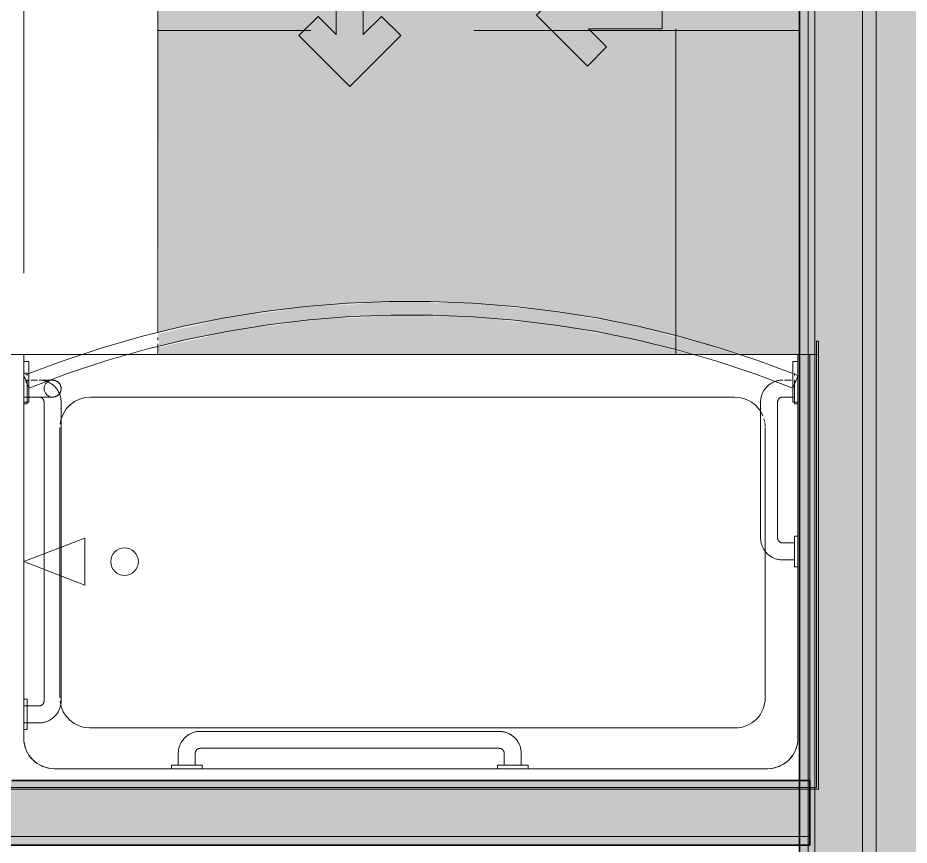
# Model space of a CAD drawing. Header units: inches. Extents: x 6 to 8416, y -388 to 6104.
# Drawn here: x 7043.6 to 7109.2, y 1366.7 to 1427.6 of the extents above; entities that cross this region are included whole.
import ezdxf

# ---------------------------------------------------------------- set-up
doc = ezdxf.new("R2010")
doc.units = ezdxf.units.IN
doc.header["$MEASUREMENT"] = 0
doc.linetypes.add('Dash 1_16_', pattern=[48, 24, -24])
doc.linetypes.add('Hidden 1_16_', pattern=[36, 24, -12])
for name, color, linetype, lineweight in [('A-GENM', 13, 'Continuous', 18), ('A-ROOM', 32, 'Continuous', 13), ('A-WALL', 113, 'Continuous', 25), ('A-WALL-PATT', 111, 'Continuous', 35), ('I-WALL', 2, 'Continuous', 25), ('P-SANR-FIXT', 6, 'Continuous', 18), ('Q-SPCQ', 91, 'Continuous', 18)]:
    doc.layers.add(name, color=color, linetype=linetype, lineweight=lineweight)

# ---------------------------------------------------------------- blocks, each defined once
blk = doc.blocks.new('GM BA Shower-Unit-Tub-Prefab-ICC ADA-AM - ICC Type B_ Option B Forward_ 60_W x 32_D-2223336-LEVEL 3 - PLAN Copy 1 Copy 1')
at = {"layer": 'A-GENM'}
for p, q in [((0, 32), (0.625, 32)), ((59.375, 32), (60, 32))]:
    blk.add_line(p, q, dxfattribs=at)
blk = doc.blocks.new('PL BA Toilet-Unit-Two Piece-ICC ADA-AM - ICC Type B_ Side Approach_ Side Bar-V1236-LEVEL 3 - PLAN Copy 1 Copy 1')
at = {"layer": 'A-GENM', "linetype": 'Hidden 1_16_', "lineweight": 9}
for p, q in [((0.75, 56), (48, 56)), ((48, 56), (48, 24)), ((39.75, 54.25), (36, 50.5)), ((36, 50.5), (39.75, 54.25)), ((41.164, 52.836), (39.75, 54.25)), ((39.75, 54.25), (41.164, 52.836)), ((39.828, 51.5), (41.164, 52.836)), ((41.164, 52.836), (39.828, 51.5)), ((45.25, 51.5), (39.828, 51.5)), ((39.828, 51.5), (45.25, 51.5)), ((45.25, 49.875), (45.25, 51.5)), ((45.25, 51.5), (45.25, 49.875)), ((36, 50.5), (36.625, 49.875)), ((36.625, 49.875), (36, 50.5)), ((36.625, 49.875), (39.75, 46.75)), ((39.75, 46.75), (36.625, 49.875)), ((45.25, 49.5), (45.25, 49.875)), ((45.25, 49.875), (45.25, 49.5)), ((41.164, 48.164), (39.828, 49.5)), ((39.828, 49.5), (45.25, 49.5)), ((45.25, 49.5), (39.828, 49.5)), ((39.828, 49.5), (41.164, 48.164)), ((39.75, 46.75), (41.164, 48.164)), ((41.164, 48.164), (39.75, 46.75)), ((33, 24), (33, 0)), ((33, 24), (48, 24))]:
    blk.add_line(p, q, dxfattribs=at)
blk = doc.blocks.new('GM Clearance-Rect-AM - 30_ x 48_  - A117 2017 Existing _ Type B _ A117 2009 _ CBC-V1237-LEVEL 3 - PLAN Copy 1 Copy 1')
at = {"layer": 'A-GENM', "linetype": 'Hidden 1_16_', "lineweight": 9, "transparency": 33554560}
h = blk.add_hatch(color=256, dxfattribs=at)
h.paths.add_polyline_path([(15, 39.35), (13.728, 34.217), (12.765, 28.576), (12.231, 22.939), (12.1, 17.758), (12.448, 11.442), (13.252, 5.515), (14.472, 0), (15, 0.108), (15, 38.955)])
h.paths.add_polyline_path([(15, 47.25), (-12.554, 47.25), (-12.554, 45.5), (-12.987, 45.5), (-12.987, 45.813), (-15, 45.813), (-15, 0), (13.37, 0.088), (12.696, 3.112), (11.757, 8.69), (11.225, 14.472), (11.148, 20.77), (11.514, 26.436), (12.278, 31.961), (13.485, 37.433), (14.582, 41.622), (15, 43.003), (15, 47.125)])
h.paths.add_polyline_path([(-12.987, 46.188), (-12.987, 47.25), (-15, 47.25), (-15, 46.188)])
h = blk.add_hatch(color=256, dxfattribs=at)
h.paths.add_polyline_path([(15, 39.773), (14.949, 42.527), (14.256, 40.424), (12.637, 33.833), (11.759, 28.576), (11.233, 23.007), (11.124, 17.115), (11.508, 10.872), (12.336, 4.984), (13.469, 0), (14.4, 0.108), (13.713, 3.112), (12.752, 8.782), (12.22, 14.585), (12.131, 20.3), (12.484, 26.123), (13.367, 32.335), (14.624, 37.966), (15, 39.768)])
h.paths.add_polyline_path([(-12.554, 45.951), (-12.554, 47.25), (-12.987, 47.25), (-12.845, 46.188), (-12.77, 46.049), (-12.804, 45.813), (-12.987, 45.813), (-12.987, 45.5), (-12.554, 45.5), (-12.554, 45.906)])
h.paths.add_polyline_path([(-12.987, 46.162), (-12.987, 46.188), (-15, 46.049), (-15, 45.813), (-12.987, 45.952), (-12.987, 46.133)])
blk.add_hatch(color=256, dxfattribs=at).paths.add_polyline_path([(-12.77, 46.188), (-12.987, 46.049), (-12.987, 45.813), (-12.77, 45.951), (-12.77, 46.181)])
at = {"layer": 'A-GENM', "linetype": 'Hidden 1_16_', "lineweight": 9}
for p, q in [((-15, 47.25), (-15, 46.133)), ((-15, 47.25), (-15, 46.133)), ((-15, 46.438), (-15, 47.25)), ((15, 42.672), (15, 47.125)), ((15, 42.672), (15, 47.125)), ((15, 47.125), (15, 42.672)), ((-15, 45.871), (-15, 0)), ((-15, 45.871), (-15, 0)), ((-15, 11.375), (-15, 45.319)), ((15, 39.825), (15, 42.591)), ((15, 39.825), (15, 42.591)), ((15, 42.591), (15, 39.825)), ((15, 39.35), (15, 39.773)), ((15, 39.35), (15, 39.773)), ((15, 39.773), (15, 39.35)), ((15, 0), (15, 39.35)), ((15, 0), (15, 39.35)), ((15, 39.35), (15, 0)), ((-15, 2.75), (-15, 11.375)), ((-15, 0), (-15, 2.75)), ((-15, 0), (13.394, 0)), ((-15, 0), (13.394, 0)), ((13.394, 0), (-15, 0)), ((13.74, 0), (13.93, 0)), ((13.74, 0), (13.93, 0)), ((13.93, 0), (13.74, 0)), ((14.207, 0), (14.429, 0)), ((14.207, 0), (14.429, 0)), ((14.429, 0), (14.207, 0)), ((14.429, 0), (15, 0)), ((14.429, 0), (15, 0)), ((15, 0), (14.429, 0))]:
    blk.add_line(p, q, dxfattribs=at)
blk = doc.blocks.new('z Nested-Shower Surround-Tub-Prefab - Variable-V1240-LEVEL 3 - PLAN Copy 1 Copy 1')
at = {"layer": 'A-GENM', "lineweight": 9}
for p, q in [((0.125, 33), (0, 33)), ((0, 33), (0, 0)), ((0, 32.956), (0, 33)), ((0, 33), (0.125, 33)), ((0, 32), (0, 32.956)), ((0.125, 0.125), (0.125, 33)), ((0.125, 33), (0.125, 32)), ((60, 33), (59.875, 33)), ((59.875, 33), (59.875, 32)), ((60, 32), (60, 33)), ((0, 0.625), (0, 32)), ((0.125, 32), (0.125, 0.625)), ((59.875, 32), (59.875, 0.125)), ((60, 0), (60, 32)), ((0, 0), (0, 0.625)), ((0, 0), (59.375, 0)), ((58.625, 0), (0, 0)), ((0.125, 0.625), (0.125, 0.313)), ((59.375, 0.125), (0.125, 0.125)), ((0.313, 0.125), (58.625, 0.125)), ((59.875, 0.125), (59.375, 0.125)), ((59.375, 0), (60, 0))]:
    blk.add_line(p, q, dxfattribs=at)
at = {"layer": 'A-GENM'}
for p, q in [((1.5, 32), (0, 32)), ((0, 32), (0, 0)), ((0, 0.625), (0, 32)), ((0.125, 32), (0.625, 32)), ((0.625, 32), (1.5, 32)), ((1.5, 32), (5.826, 32)), ((1.5, 30.75), (1.5, 32)), ((1.5, 30.75), (1.5, 32)), ((1.5, 32), (1.5, 30.75)), ((6.125, 32), (8.252, 32)), ((8.398, 32), (9.275, 32)), ((9.275, 32), (11.375, 32)), ((11.375, 32), (50.725, 32)), ((50.725, 32), (51.148, 32)), ((51.2, 32), (53.966, 32)), ((54.047, 32), (58.5, 32)), ((58.5, 32), (58.5, 30.75)), ((59.375, 32), (58.5, 32)), ((58.5, 32), (58.5, 30.75)), ((58.5, 30.75), (58.5, 32)), ((60, 32), (59.375, 32)), ((60, 0), (60, 32)), ((1.5, 30), (1.5, 30.75)), ((1.5, 29.25), (1.5, 30.75)), ((1.5, 30.75), (1.5, 30)), ((58.5, 30.75), (58.5, 29.25)), ((58.5, 30.75), (58.5, 29.25)), ((58.5, 29.25), (58.5, 30.75)), ((1.5, 3.75), (1.5, 29.25)), ((1.5, 5.942), (1.5, 29.058)), ((1.5, 29.058), (1.5, 5.942)), ((58.5, 29.25), (58.5, 3.75)), ((58.5, 29.25), (58.5, 3.75)), ((58.5, 3.75), (58.5, 29.25)), ((53.839, 28.873), (6.409, 28.873)), ((4.159, 26.623), (4.159, 17.771)), ((56.089, 18.5), (56.089, 26.623)), ((56.089, 6.712), (56.089, 18.5)), ((4.159, 17.771), (4.159, 15.729)), ((4.159, 15.729), (4.159, 6.712)), ((1.5, 3.75), (1.5, 5.058)), ((1.5, 5.058), (1.5, 3.75)), ((53.877, 4.5), (6.371, 4.5)), ((56.25, 1.5), (3.75, 1.5)), ((56.25, 1.5), (3.75, 1.5)), ((3.75, 1.5), (56.25, 1.5)), ((0, 0), (0, 0.625)), ((0, 0), (59.375, 0)), ((58.625, 0), (0, 0)), ((59.375, 0), (60, 0))]:
    blk.add_line(p, q, dxfattribs=at)
blk.add_circle((8.92, 16.75), 1.016, dxfattribs=at)
for centre, radius, start, end in [((6.409, 26.623), 2.25, 90, 173.7582), ((53.839, 26.623), 2.25, 23.01288, 90), ((53.839, 26.623), 2.25, 10.6675, 16.57426), ((53.839, 26.623), 2.25, 1.82866, 9.29916), ((53.877, 6.712), 2.212, 270, 360), ((6.371, 6.712), 2.212, 186.09767, 270), ((3.75, 3.75), 2.25, 180, 200.02868), ((3.75, 3.75), 2.25, 180, 270), ((3.75, 3.75), 2.25, 180, 200.02868), ((56.25, 3.75), 2.25, 270, 360), ((56.25, 3.75), 2.25, 339.97132, 0), ((56.25, 3.75), 2.25, 339.97132, 360), ((3.75, 3.75), 2.25, 200.02868, 204.97132), ((3.75, 3.75), 2.25, 200.02868, 204.97132), ((3.75, 3.75), 2.25, 204.97132, 245.02868), ((3.75, 3.75), 2.25, 204.97132, 245.02868), ((56.25, 3.75), 2.25, 294.97132, 335.02868), ((56.25, 3.75), 2.25, 294.97132, 335.02868), ((56.25, 3.75), 2.25, 335.02868, 339.97132), ((56.25, 3.75), 2.25, 335.02868, 339.97132), ((3.75, 3.75), 2.25, 245.02868, 249.97132), ((3.75, 3.75), 2.25, 245.02868, 249.97132), ((3.75, 3.75), 2.25, 249.97132, 270), ((3.75, 3.75), 2.25, 249.97132, 270), ((56.25, 3.75), 2.25, 270, 290.02868), ((56.25, 3.75), 2.25, 270, 290.02868), ((56.25, 3.75), 2.25, 290.02868, 294.97132), ((56.25, 3.75), 2.25, 290.02868, 294.97132)]:
    blk.add_arc(centre, radius, start, end, dxfattribs=at)
blk = doc.blocks.new('z Nested-Shower Grab Bars - Variable-V1241-LEVEL 3 - PLAN Copy 1 Copy 1')
at = {"layer": 'A-GENM', "linetype": 'Dash 1_16_', "lineweight": 9}
for p, q in [((0.245, 29.125), (0, 29.125)), ((0, 29.125), (0, 29.087)), ((0, 29.125), (0, 29.087)), ((0.245, 29.125), (0, 29.125)), ((0, 29.125), (0, 29.087)), ((0, 29.125), (0, 29.087)), ((0, 29.087), (0, 28.974)), ((0, 29.087), (0, 28.974)), ((0, 29.087), (0, 28.974)), ((0, 29.087), (0, 28.974)), ((0.25, 29.087), (0.25, 29.125)), ((0.25, 29.087), (0.25, 29.125)), ((0.25, 29.087), (0.25, 29.125)), ((0.25, 29.087), (0.25, 29.125)), ((0.25, 28.974), (0.25, 29.087)), ((0.25, 28.974), (0.25, 29.087)), ((0.25, 28.974), (0.25, 29.087)), ((0.25, 28.974), (0.25, 29.087)), ((56.75, 29.125), (56.75, 29.087)), ((56.75, 29.125), (56.75, 29.087)), ((56.75, 29.087), (56.75, 28.974)), ((56.75, 29.087), (56.75, 28.974)), ((57, 29.087), (57, 29.125)), ((57, 29.087), (57, 29.125)), ((57, 28.974), (57, 29.087)), ((57, 28.974), (57, 29.087)), ((0, 28.795), (0, 28.563)), ((0, 28.795), (0, 28.563)), ((0, 28.795), (0, 28.563)), ((0, 28.795), (0, 28.563)), ((0, 28.625), (0, 28.604)), ((0, 28.625), (0, 28.604)), ((0, 28.604), (0, 28.541)), ((0, 28.604), (0, 28.541)), ((0, 28.541), (0, 28.442)), ((0, 28.541), (0, 28.442)), ((0, 28.503), (0, 28.291)), ((0, 28.503), (0, 28.291)), ((0, 28.503), (0, 28.291)), ((0, 28.442), (0, 28.313)), ((0, 28.442), (0, 28.162)), ((0, 28.313), (0, 28.162)), ((0, 28.291), (0, 28.113)), ((0, 28.291), (0, 28.113)), ((0, 28.291), (0, 28.113)), ((0.375, 28.625), (0.154, 28.625)), ((0.25, 28.625), (0.25, 28.604)), ((0.25, 28.625), (0.25, 28.604)), ((0.25, 28.604), (0.25, 28.541)), ((0.25, 28.604), (0.25, 28.541)), ((0.25, 28.541), (0.25, 28.442)), ((0.25, 28.541), (0.25, 28.442)), ((0.25, 28.442), (0.25, 28.313)), ((0.25, 28.442), (0.25, 28.313)), ((0.25, 28.313), (0.25, 28.162)), ((0.25, 28.313), (0.25, 28)), ((0.25, 28.113), (0.25, 28.291)), ((1.004, 28.625), (0.515, 28.625)), ((1.004, 28.625), (0.515, 28.625)), ((1.272, 28.618), (1.208, 28.623)), ((1.245, 28.625), (1.284, 28.625)), ((1.44, 28.625), (1.477, 28.625)), ((1.528, 28.574), (1.465, 28.589)), ((1.551, 28.625), (1.587, 28.625)), ((1.587, 28.625), (1.622, 28.625)), ((1.966, 28.625), (1.987, 28.625)), ((1.987, 28.625), (2.007, 28.625)), ((2.007, 28.625), (2.025, 28.625)), ((2.025, 28.625), (2.042, 28.625)), ((2.042, 28.625), (2.057, 28.625)), ((55.616, 28.604), (55.552, 28.593)), ((56.516, 28.625), (55.998, 28.625)), ((56.75, 28.541), (56.75, 28.625)), ((56.75, 28.604), (56.75, 28.625)), ((56.75, 28.541), (56.75, 28.604)), ((56.75, 28.442), (56.75, 28.541)), ((56.75, 28.442), (56.75, 28.541)), ((56.75, 28.313), (56.75, 28.442)), ((56.75, 28.313), (56.75, 28.442)), ((56.75, 28.162), (56.75, 28.313)), ((56.75, 28.162), (56.75, 28.313)), ((57, 28.563), (57, 28.795)), ((57, 28.563), (57, 28.795)), ((57, 28.291), (57, 28.503)), ((57, 28.291), (57, 28.503)), ((57, 28.113), (57, 28.291)), ((57, 28.113), (57, 28.291)), ((0, 28.162), (0, 28)), ((0, 28.162), (0, 27.838)), ((0, 28), (0, 27.749)), ((0, 28), (0, 27.838)), ((0, 28), (0, 27.749)), ((0, 28), (0, 27.749)), ((0, 27.838), (0, 27.688)), ((0, 27.838), (0, 27.688)), ((0, 27.709), (0, 26.875)), ((0, 27.709), (0, 26.875)), ((0, 27.709), (0, 26.875)), ((0, 27.688), (0, 27.375)), ((0, 27.688), (0, 27.558)), ((0.25, 28.162), (0.25, 28)), ((0.25, 28), (0.25, 27.838)), ((0.25, 28), (0.25, 27.838)), ((0.25, 27.749), (0.25, 27.991)), ((0.25, 27.838), (0.25, 27.688)), ((0.25, 27.838), (0.25, 27.688)), ((0.25, 26.875), (0.25, 27.709)), ((0.25, 27.688), (0.25, 27.375)), ((0.25, 27.688), (0.25, 27.375)), ((0.25, 26.875), (0.25, 27.687)), ((0.25, 26.875), (0.25, 27.687)), ((56.75, 28), (56.75, 28.162)), ((56.75, 28), (56.75, 28.162)), ((56.75, 27.838), (56.75, 28)), ((56.75, 27.838), (56.75, 28)), ((56.75, 27.688), (56.75, 27.838)), ((56.75, 27.688), (56.75, 27.838)), ((56.75, 27.709), (56.75, 26.875)), ((56.75, 27.375), (56.75, 27.688)), ((56.75, 27.375), (56.75, 27.688)), ((56.75, 27.687), (56.75, 26.875)), ((57, 27.749), (57, 28)), ((57, 27.749), (57, 28)), ((57, 26.875), (57, 27.709)), ((57, 26.875), (57, 27.709)), ((0, 27.558), (0, 27.375)), ((0, 27.438), (0, 26.875)), ((0, 27.375), (1.125, 27.375)), ((0.25, 26.875), (0.25, 27.438)), ((0.25, 27.375), (1.125, 27.375)), ((1.5, 27), (1.5, 15.826)), ((2.75, 16.306), (2.75, 27)), ((54.25, 27), (54.25, 17)), ((55.5, 17), (55.5, 27)), ((55.875, 27.375), (56.75, 27.375)), ((0, 26.875), (0.25, 26.875)), ((0, 26.875), (0.25, 26.875)), ((56.75, 26.875), (57, 26.875)), ((57, 17.125), (56.75, 17.125)), ((56.75, 17.125), (56.75, 16.313)), ((56.75, 17.125), (56.75, 14.875)), ((57, 14.875), (57, 17.125)), ((57, 14.875), (57, 17.125)), ((56.75, 16.625), (55.875, 16.625)), ((56.75, 16.313), (56.75, 16.625)), ((56.75, 15.375), (56.75, 16.625)), ((1.5, 15.826), (1.5, 14.674)), ((2.75, 14.194), (2.75, 16.306)), ((56.75, 15.688), (56.75, 16.313)), ((55.875, 15.375), (56.75, 15.375)), ((56.75, 15.375), (56.75, 15.688)), ((56.75, 15.687), (56.75, 14.875)), ((1.5, 14.674), (1.5, 5)), ((56.75, 14.875), (57, 14.875)), ((2.75, 5), (2.75, 14.194)), ((0.25, 5.125), (0, 5.125)), ((0, 5.125), (0, 4.563)), ((0, 5.125), (0, 2.875)), ((1.125, 4.625), (0, 4.625)), ((0, 4.625), (0, 4.442)), ((0, 4.625), (0, 3.375)), ((0.25, 2.875), (0.25, 5.125)), ((0.25, 4.563), (0.25, 5.125)), ((0, 4.442), (0, 4.313)), ((0, 4.313), (0, 4.162)), ((0, 4.162), (0, 4)), ((0, 4), (0, 3.838)), ((0, 3.838), (0, 3.688)), ((0, 3.688), (0, 3.558)), ((0, 3.558), (0, 3.375)), ((0, 3.438), (0, 2.875)), ((0, 3.375), (1.125, 3.375)), ((0.25, 2.875), (0.25, 3.438)), ((0, 2.875), (0.25, 2.875)), ((35, 2.75), (13, 2.75)), ((35, 2.75), (13, 2.75)), ((13, 1.5), (35, 1.5)), ((13, 1.5), (35, 1.5)), ((11.375, 1.125), (11.375, 0.25)), ((11.375, 1.125), (11.375, 0.25)), ((12.625, 0.25), (12.625, 1.125)), ((12.625, 0.25), (12.625, 1.125)), ((35.375, 1.125), (35.375, 0.25)), ((35.375, 1.125), (35.375, 0.25)), ((36.625, 0.25), (36.625, 1.125)), ((36.625, 0.25), (36.625, 1.125)), ((10.875, 0.25), (10.875, 0)), ((11.687, 0.25), (10.875, 0.25)), ((11.687, 0.25), (10.875, 0.25)), ((10.875, 0.25), (10.875, 0)), ((13.125, 0.25), (10.875, 0.25)), ((11.687, 0.25), (10.875, 0.25)), ((10.875, 0), (13.125, 0)), ((10.875, 0), (13.125, 0)), ((10.875, 0), (13.125, 0)), ((10.875, 0), (13.125, 0)), ((11.375, 0.25), (11.688, 0.25)), ((11.375, 0.25), (11.688, 0.25)), ((11.375, 0.25), (11.688, 0.25)), ((11.375, 0.25), (12.625, 0.25)), ((11.688, 0.25), (11.838, 0.25)), ((11.688, 0.25), (12.313, 0.25)), ((11.688, 0.25), (12.313, 0.25)), ((11.838, 0.25), (12, 0.25)), ((12, 0.25), (12.162, 0.25)), ((12.162, 0.25), (12.313, 0.25)), ((13.125, 0.25), (12.313, 0.25)), ((13.125, 0.25), (12.313, 0.25)), ((12.313, 0.25), (12.625, 0.25)), ((12.313, 0.25), (12.625, 0.25)), ((13.125, 0.25), (12.313, 0.25)), ((12.313, 0.25), (12.625, 0.25)), ((13.125, 0), (13.125, 0.25)), ((13.125, 0), (13.125, 0.25)), ((34.875, 0.25), (34.875, 0)), ((35.687, 0.25), (34.875, 0.25)), ((35.687, 0.25), (34.875, 0.25)), ((34.875, 0.25), (34.875, 0)), ((37.125, 0.25), (34.875, 0.25)), ((35.687, 0.25), (34.875, 0.25)), ((34.875, 0), (37.125, 0)), ((34.875, 0), (37.125, 0)), ((34.875, 0), (37.125, 0)), ((34.875, 0), (37.125, 0)), ((35.375, 0.25), (35.688, 0.25)), ((35.375, 0.25), (35.688, 0.25)), ((35.375, 0.25), (36.625, 0.25)), ((35.375, 0.25), (35.688, 0.25)), ((35.688, 0.25), (36.313, 0.25)), ((35.688, 0.25), (35.838, 0.25)), ((35.688, 0.25), (36.313, 0.25)), ((35.838, 0.25), (36, 0.25)), ((36, 0.25), (36.162, 0.25)), ((36.162, 0.25), (36.313, 0.25)), ((37.125, 0.25), (36.313, 0.25)), ((37.125, 0.25), (36.313, 0.25)), ((36.313, 0.25), (36.625, 0.25)), ((36.313, 0.25), (36.625, 0.25)), ((37.125, 0.25), (36.313, 0.25)), ((36.313, 0.25), (36.625, 0.25)), ((37.125, 0), (37.125, 0.25)), ((37.125, 0), (37.125, 0.25))]:
    blk.add_line(p, q, dxfattribs=at)
at = {"layer": 'A-GENM', "linetype": 'Dash 1_16_', "lineweight": 9, "flags": 128}
for points in [[(1.208, 28.623), (1.143, 28.625), (1.125, 28.625)], [(1.125, 28.625), (1.165, 28.625), (1.205, 28.625), (1.245, 28.625)], [(1.465, 28.589), (1.401, 28.601), (1.337, 28.611), (1.272, 28.618)], [(1.284, 28.625), (1.324, 28.625), (1.363, 28.625), (1.401, 28.625), (1.44, 28.625)], [(1.477, 28.625), (1.514, 28.625), (1.551, 28.625)], [(2.646, 27.572), (2.622, 27.633), (2.595, 27.692), (2.566, 27.75), (2.535, 27.807), (2.502, 27.863), (2.466, 27.918), (2.428, 27.97), (2.389, 28.022), (2.347, 28.072), (2.303, 28.119), (2.257, 28.166), (2.21, 28.21), (2.16, 28.252), (2.109, 28.293), (2.057, 28.331), (2.003, 28.367), (1.948, 28.401), (1.891, 28.433), (1.833, 28.463), (1.774, 28.49), (1.714, 28.515), (1.653, 28.537), (1.591, 28.557), (1.528, 28.574)], [(1.622, 28.625), (1.656, 28.625), (1.69, 28.625), (1.722, 28.625), (1.754, 28.625), (1.784, 28.625), (1.814, 28.625), (1.842, 28.625), (1.87, 28.625), (1.896, 28.625), (1.921, 28.625), (1.944, 28.625), (1.966, 28.625)], [(2.057, 28.625), (2.071, 28.625), (2.083, 28.625), (2.094, 28.625), (2.103, 28.625), (2.11, 28.625), (2.116, 28.625), (2.121, 28.625), (2.124, 28.625), (2.125, 28.625)], [(2.125, 28.625), (2.15, 28.625), (2.175, 28.623), (2.2, 28.621), (2.225, 28.617), (2.249, 28.613), (2.274, 28.607), (2.298, 28.601), (2.322, 28.593), (2.345, 28.585), (2.368, 28.576), (2.391, 28.565), (2.414, 28.554), (2.436, 28.542), (2.457, 28.53), (2.478, 28.516), (2.498, 28.501), (2.518, 28.486), (2.537, 28.47), (2.556, 28.453), (2.573, 28.435), (2.59, 28.417), (2.607, 28.398), (2.622, 28.379), (2.637, 28.358), (2.651, 28.338), (2.664, 28.316), (2.676, 28.295), (2.688, 28.272), (2.698, 28.25), (2.708, 28.226), (2.716, 28.203), (2.724, 28.179), (2.73, 28.155), (2.736, 28.131), (2.741, 28.106), (2.745, 28.082), (2.747, 28.057), (2.749, 28.032), (2.75, 28.007), (2.75, 27.982), (2.749, 27.957), (2.746, 27.932), (2.743, 27.907), (2.739, 27.882), (2.734, 27.858), (2.727, 27.834), (2.72, 27.81), (2.712, 27.786), (2.703, 27.763), (2.693, 27.74), (2.682, 27.717), (2.671, 27.695), (2.658, 27.674), (2.645, 27.653), (2.63, 27.632), (2.615, 27.612), (2.599, 27.593), (2.583, 27.574), (2.565, 27.556), (2.547, 27.539), (2.528, 27.523), (2.509, 27.507), (2.489, 27.492), (2.468, 27.478), (2.447, 27.464), (2.426, 27.452), (2.403, 27.44), (2.381, 27.43), (2.358, 27.42), (2.334, 27.411), (2.311, 27.403), (2.287, 27.396), (2.262, 27.39), (2.238, 27.385), (2.213, 27.381), (2.188, 27.378), (2.163, 27.376), (2.138, 27.375), (2.125, 27.375)], [(55.303, 28.521), (55.242, 28.497), (55.183, 28.47), (55.125, 28.441), (55.068, 28.41), (55.012, 28.377), (54.957, 28.341), (54.905, 28.303), (54.853, 28.264), (54.803, 28.222), (54.756, 28.178), (54.709, 28.132), (54.665, 28.085), (54.623, 28.035), (54.582, 27.984), (54.544, 27.932), (54.508, 27.878), (54.474, 27.823), (54.442, 27.766), (54.412, 27.708), (54.385, 27.649), (54.36, 27.589), (54.338, 27.528), (54.318, 27.466), (54.301, 27.403), (54.286, 27.34), (54.274, 27.276), (54.264, 27.212), (54.257, 27.147), (54.252, 27.083), (54.25, 27.018), (54.25, 27)], [(55.552, 28.593), (55.489, 28.578), (55.426, 28.562), (55.364, 28.543), (55.303, 28.521)], [(55.875, 28.625), (55.81, 28.624), (55.745, 28.62), (55.68, 28.613), (55.616, 28.604)], [(2.75, 27), (2.749, 27.065), (2.745, 27.13), (2.738, 27.195), (2.729, 27.259), (2.718, 27.323), (2.703, 27.386), (2.687, 27.449), (2.668, 27.511), (2.646, 27.572)], [(1.125, 27.375), (1.14, 27.375), (1.155, 27.374), (1.17, 27.372), (1.185, 27.37), (1.2, 27.368), (1.214, 27.364), (1.229, 27.36), (1.243, 27.356), (1.257, 27.351), (1.271, 27.345), (1.285, 27.339), (1.298, 27.333), (1.311, 27.325), (1.324, 27.318), (1.337, 27.31), (1.349, 27.301), (1.361, 27.292), (1.372, 27.282), (1.383, 27.272), (1.394, 27.261), (1.404, 27.25), (1.414, 27.239), (1.423, 27.227), (1.432, 27.215), (1.441, 27.203), (1.448, 27.19), (1.456, 27.177), (1.463, 27.163), (1.469, 27.15), (1.475, 27.136), (1.48, 27.122), (1.484, 27.108), (1.488, 27.093), (1.492, 27.078), (1.495, 27.064), (1.497, 27.049), (1.498, 27.034), (1.5, 27.019), (1.5, 27.004), (1.5, 27)], [(1.95, 27.375), (1.927, 27.375), (1.903, 27.375), (1.877, 27.375), (1.85, 27.375), (1.822, 27.375), (1.792, 27.375), (1.762, 27.375), (1.731, 27.375), (1.699, 27.375), (1.665, 27.375), (1.631, 27.375), (1.596, 27.375), (1.561, 27.375), (1.524, 27.375), (1.487, 27.375), (1.45, 27.375), (1.412, 27.375), (1.373, 27.375), (1.334, 27.375), (1.295, 27.375), (1.255, 27.375), (1.216, 27.375), (1.176, 27.375), (1.136, 27.375), (1.125, 27.375)], [(2.125, 27.375), (2.124, 27.375), (2.122, 27.375), (2.118, 27.375), (2.112, 27.375), (2.105, 27.375), (2.096, 27.375), (2.086, 27.375), (2.074, 27.375), (2.061, 27.375), (2.046, 27.375), (2.03, 27.375), (2.012, 27.375), (1.993, 27.375), (1.972, 27.375), (1.95, 27.375)], [(55.5, 27), (55.5, 27.015), (55.501, 27.03), (55.503, 27.045), (55.505, 27.06), (55.507, 27.075), (55.511, 27.089), (55.515, 27.104), (55.519, 27.118), (55.524, 27.132), (55.53, 27.146), (55.536, 27.16), (55.542, 27.173), (55.55, 27.186), (55.557, 27.199), (55.565, 27.212), (55.574, 27.224), (55.583, 27.236), (55.593, 27.247), (55.603, 27.258), (55.614, 27.269), (55.625, 27.279), (55.636, 27.289), (55.648, 27.298), (55.66, 27.307), (55.672, 27.316), (55.685, 27.323), (55.698, 27.331), (55.712, 27.338), (55.725, 27.344), (55.739, 27.35), (55.753, 27.355), (55.767, 27.359), (55.782, 27.363), (55.797, 27.367), (55.811, 27.37), (55.826, 27.372), (55.841, 27.373), (55.856, 27.375), (55.871, 27.375), (55.875, 27.375)], [(54.25, 17), (54.251, 16.935), (54.255, 16.87), (54.262, 16.805), (54.271, 16.741), (54.282, 16.677), (54.297, 16.614), (54.313, 16.551), (54.332, 16.489), (54.354, 16.428), (54.378, 16.367), (54.405, 16.308), (54.434, 16.25), (54.465, 16.193), (54.498, 16.137), (54.534, 16.082), (54.572, 16.03), (54.611, 15.978), (54.653, 15.928), (54.697, 15.881), (54.743, 15.834), (54.79, 15.79), (54.84, 15.748), (54.891, 15.707), (54.943, 15.669), (54.997, 15.633), (55.052, 15.599), (55.109, 15.567), (55.167, 15.537), (55.226, 15.51), (55.286, 15.485), (55.347, 15.463), (55.409, 15.443), (55.472, 15.426), (55.535, 15.411), (55.599, 15.399), (55.663, 15.389), (55.728, 15.382), (55.792, 15.377), (55.857, 15.375), (55.875, 15.375)], [(55.875, 16.625), (55.86, 16.625), (55.845, 16.626), (55.83, 16.628), (55.815, 16.63), (55.8, 16.632), (55.786, 16.636), (55.771, 16.64), (55.757, 16.644), (55.743, 16.649), (55.729, 16.655), (55.715, 16.661), (55.702, 16.667), (55.689, 16.675), (55.676, 16.682), (55.663, 16.69), (55.651, 16.699), (55.639, 16.708), (55.628, 16.718), (55.617, 16.728), (55.606, 16.739), (55.596, 16.75), (55.586, 16.761), (55.577, 16.773), (55.568, 16.785), (55.559, 16.797), (55.552, 16.81), (55.544, 16.823), (55.537, 16.837), (55.531, 16.85), (55.525, 16.864), (55.52, 16.878), (55.516, 16.892), (55.512, 16.907), (55.508, 16.922), (55.505, 16.936), (55.503, 16.951), (55.502, 16.966), (55.5, 16.981), (55.5, 16.996), (55.5, 17)], [(1.5, 5), (1.5, 4.985), (1.499, 4.97), (1.497, 4.955), (1.495, 4.94), (1.493, 4.925), (1.489, 4.911), (1.485, 4.896), (1.481, 4.882), (1.476, 4.868), (1.47, 4.854), (1.464, 4.84), (1.458, 4.827), (1.45, 4.814), (1.443, 4.801), (1.435, 4.788), (1.426, 4.776), (1.417, 4.764), (1.407, 4.753), (1.397, 4.742), (1.386, 4.731), (1.375, 4.721), (1.364, 4.711), (1.352, 4.702), (1.34, 4.693), (1.328, 4.684), (1.315, 4.677), (1.302, 4.669), (1.288, 4.662), (1.275, 4.656), (1.261, 4.65), (1.247, 4.645), (1.233, 4.641), (1.218, 4.637), (1.203, 4.633), (1.189, 4.63), (1.174, 4.628), (1.159, 4.627), (1.144, 4.625), (1.129, 4.625), (1.125, 4.625)], [(1.125, 3.375), (1.19, 3.376), (1.255, 3.38), (1.32, 3.387), (1.384, 3.396), (1.448, 3.407), (1.511, 3.422), (1.574, 3.438), (1.636, 3.457), (1.697, 3.479), (1.758, 3.503), (1.817, 3.53), (1.875, 3.559), (1.932, 3.59), (1.988, 3.623), (2.043, 3.659), (2.095, 3.697), (2.147, 3.736), (2.197, 3.778), (2.244, 3.822), (2.291, 3.868), (2.335, 3.915), (2.377, 3.965), (2.418, 4.016), (2.456, 4.068), (2.492, 4.122), (2.526, 4.177), (2.558, 4.234), (2.588, 4.292), (2.615, 4.351), (2.64, 4.411), (2.662, 4.472), (2.682, 4.534), (2.699, 4.597), (2.714, 4.66), (2.726, 4.724), (2.736, 4.788), (2.743, 4.853), (2.748, 4.917), (2.75, 4.982), (2.75, 5)], [(13, 2.75), (12.935, 2.749), (12.87, 2.745), (12.805, 2.738), (12.741, 2.729), (12.677, 2.718), (12.614, 2.703), (12.551, 2.687), (12.489, 2.668), (12.428, 2.646), (12.367, 2.622), (12.308, 2.595), (12.25, 2.566), (12.193, 2.535), (12.137, 2.502), (12.082, 2.466), (12.03, 2.428), (11.978, 2.389), (11.928, 2.347), (11.881, 2.303), (11.834, 2.257), (11.79, 2.21), (11.748, 2.16), (11.707, 2.109), (11.669, 2.057), (11.633, 2.003), (11.599, 1.948), (11.567, 1.891), (11.537, 1.833), (11.51, 1.774), (11.485, 1.714), (11.463, 1.653), (11.443, 1.591), (11.426, 1.528), (11.411, 1.465), (11.399, 1.401), (11.389, 1.337), (11.382, 1.272), (11.377, 1.208), (11.375, 1.143), (11.375, 1.125)], [(13, 2.75), (12.935, 2.749), (12.87, 2.745), (12.805, 2.738), (12.741, 2.729), (12.677, 2.718), (12.614, 2.703), (12.551, 2.687), (12.489, 2.668), (12.428, 2.646), (12.367, 2.622), (12.308, 2.595), (12.25, 2.566), (12.193, 2.535), (12.137, 2.502), (12.082, 2.466), (12.03, 2.428), (11.978, 2.389), (11.928, 2.347), (11.881, 2.303), (11.834, 2.257), (11.79, 2.21), (11.748, 2.16), (11.707, 2.109), (11.669, 2.057), (11.633, 2.003), (11.599, 1.948), (11.567, 1.891), (11.537, 1.833), (11.51, 1.774), (11.485, 1.714), (11.463, 1.653), (11.443, 1.591), (11.426, 1.528), (11.411, 1.465), (11.399, 1.401), (11.389, 1.337), (11.382, 1.272), (11.377, 1.208), (11.375, 1.143), (11.375, 1.125)], [(36.625, 1.125), (36.624, 1.19), (36.62, 1.255), (36.613, 1.32), (36.604, 1.384), (36.593, 1.448), (36.578, 1.511), (36.562, 1.574), (36.543, 1.636), (36.521, 1.697), (36.497, 1.758), (36.47, 1.817), (36.441, 1.875), (36.41, 1.932), (36.377, 1.988), (36.341, 2.043), (36.303, 2.095), (36.264, 2.147), (36.222, 2.197), (36.178, 2.244), (36.132, 2.291), (36.085, 2.335), (36.035, 2.377), (35.984, 2.418), (35.932, 2.456), (35.878, 2.492), (35.823, 2.526), (35.766, 2.558), (35.708, 2.588), (35.649, 2.615), (35.589, 2.64), (35.528, 2.662), (35.466, 2.682), (35.403, 2.699), (35.34, 2.714), (35.276, 2.726), (35.212, 2.736), (35.147, 2.743), (35.083, 2.748), (35.018, 2.75), (35, 2.75)], [(36.625, 1.125), (36.624, 1.19), (36.62, 1.255), (36.613, 1.32), (36.604, 1.384), (36.593, 1.448), (36.578, 1.511), (36.562, 1.574), (36.543, 1.636), (36.521, 1.697), (36.497, 1.758), (36.47, 1.817), (36.441, 1.875), (36.41, 1.932), (36.377, 1.988), (36.341, 2.043), (36.303, 2.095), (36.264, 2.147), (36.222, 2.197), (36.178, 2.244), (36.132, 2.291), (36.085, 2.335), (36.035, 2.377), (35.984, 2.418), (35.932, 2.456), (35.878, 2.492), (35.823, 2.526), (35.766, 2.558), (35.708, 2.588), (35.649, 2.615), (35.589, 2.64), (35.528, 2.662), (35.466, 2.682), (35.403, 2.699), (35.34, 2.714), (35.276, 2.726), (35.212, 2.736), (35.147, 2.743), (35.083, 2.748), (35.018, 2.75), (35, 2.75)], [(12.625, 1.125), (12.625, 1.14), (12.626, 1.155), (12.628, 1.17), (12.63, 1.185), (12.632, 1.2), (12.636, 1.214), (12.64, 1.229), (12.644, 1.243), (12.649, 1.257), (12.655, 1.271), (12.661, 1.285), (12.667, 1.298), (12.675, 1.311), (12.682, 1.324), (12.69, 1.337), (12.699, 1.349), (12.708, 1.361), (12.718, 1.372), (12.728, 1.383), (12.739, 1.394), (12.75, 1.404), (12.761, 1.414), (12.773, 1.423), (12.785, 1.432), (12.797, 1.441), (12.81, 1.448), (12.823, 1.456), (12.837, 1.463), (12.85, 1.469), (12.864, 1.475), (12.878, 1.48), (12.892, 1.484), (12.907, 1.488), (12.922, 1.492), (12.936, 1.495), (12.951, 1.497), (12.966, 1.498), (12.981, 1.5), (12.996, 1.5), (13, 1.5)], [(12.625, 1.125), (12.625, 1.14), (12.626, 1.155), (12.628, 1.17), (12.63, 1.185), (12.632, 1.2), (12.636, 1.214), (12.64, 1.229), (12.644, 1.243), (12.649, 1.257), (12.655, 1.271), (12.661, 1.285), (12.667, 1.298), (12.675, 1.311), (12.682, 1.324), (12.69, 1.337), (12.699, 1.349), (12.708, 1.361), (12.718, 1.372), (12.728, 1.383), (12.739, 1.394), (12.75, 1.404), (12.761, 1.414), (12.773, 1.423), (12.785, 1.432), (12.797, 1.441), (12.81, 1.448), (12.823, 1.456), (12.837, 1.463), (12.85, 1.469), (12.864, 1.475), (12.878, 1.48), (12.892, 1.484), (12.907, 1.488), (12.922, 1.492), (12.936, 1.495), (12.951, 1.497), (12.966, 1.498), (12.981, 1.5), (12.996, 1.5), (13, 1.5)], [(35, 1.5), (35.015, 1.5), (35.03, 1.499), (35.045, 1.497), (35.06, 1.495), (35.075, 1.493), (35.089, 1.489), (35.104, 1.485), (35.118, 1.481), (35.132, 1.476), (35.146, 1.47), (35.16, 1.464), (35.173, 1.458), (35.186, 1.45), (35.199, 1.443), (35.212, 1.435), (35.224, 1.426), (35.236, 1.417), (35.247, 1.407), (35.258, 1.397), (35.269, 1.386), (35.279, 1.375), (35.289, 1.364), (35.298, 1.352), (35.307, 1.34), (35.316, 1.328), (35.323, 1.315), (35.331, 1.302), (35.338, 1.288), (35.344, 1.275), (35.35, 1.261), (35.355, 1.247), (35.359, 1.233), (35.363, 1.218), (35.367, 1.203), (35.37, 1.189), (35.372, 1.174), (35.373, 1.159), (35.375, 1.144), (35.375, 1.129), (35.375, 1.125)], [(35, 1.5), (35.015, 1.5), (35.03, 1.499), (35.045, 1.497), (35.06, 1.495), (35.075, 1.493), (35.089, 1.489), (35.104, 1.485), (35.118, 1.481), (35.132, 1.476), (35.146, 1.47), (35.16, 1.464), (35.173, 1.458), (35.186, 1.45), (35.199, 1.443), (35.212, 1.435), (35.224, 1.426), (35.236, 1.417), (35.247, 1.407), (35.258, 1.397), (35.269, 1.386), (35.279, 1.375), (35.289, 1.364), (35.298, 1.352), (35.307, 1.34), (35.316, 1.328), (35.323, 1.315), (35.331, 1.302), (35.338, 1.288), (35.344, 1.275), (35.35, 1.261), (35.355, 1.247), (35.359, 1.233), (35.363, 1.218), (35.367, 1.203), (35.37, 1.189), (35.372, 1.174), (35.373, 1.159), (35.375, 1.144), (35.375, 1.129), (35.375, 1.125)]]:
    blk.add_lwpolyline(points, dxfattribs=at)
at = {"layer": 'A-GENM', "linetype": 'Dash 1_16_', "lineweight": 9}
for start, end in [(90, 270), (270, 90)]:
    blk.add_arc((2.125, 28), 0.625, start, end, dxfattribs=at)
blk = doc.blocks.new('z Nested-Clearance-Shower-AM - Tub_Shower - ICC Type B - Option B_ Forward _ CBC 11A-V1178-LEVEL 3 - PLAN Copy 1 Copy 1')
at = {"layer": 'A-GENM', "linetype": 'Hidden 1_16_', "lineweight": 9}
for p, q in [((48, 30), (0, 30)), ((0, 30), (0, 0)), ((48, 0), (48, 30)), ((25, 29), (23, 29)), ((23, 29), (23, 23.578)), ((23, 23.578), (23, 29)), ((23, 29), (25, 29)), ((25, 23.578), (25, 29)), ((25, 29), (25, 23.578)), ((41.5, 28.75), (37.75, 25)), ((37.75, 25), (41.5, 28.75)), ((42.914, 27.336), (41.5, 28.75)), ((41.5, 28.75), (42.914, 27.336)), ((41.578, 26), (42.914, 27.336)), ((42.914, 27.336), (41.578, 26)), ((47, 26), (41.578, 26)), ((41.578, 26), (47, 26)), ((47, 24), (47, 26)), ((47, 26), (47, 24)), ((37.75, 25), (41.5, 21.25)), ((41.5, 21.25), (37.75, 25)), ((21.664, 24.914), (20.25, 23.5)), ((20.25, 23.5), (21.664, 24.914)), ((23, 23.578), (21.664, 24.914)), ((21.664, 24.914), (23, 23.578)), ((26.336, 24.914), (25, 23.578)), ((25, 23.578), (26.336, 24.914)), ((27.75, 23.5), (26.336, 24.914)), ((26.336, 24.914), (27.75, 23.5)), ((42.914, 22.664), (41.578, 24)), ((41.578, 24), (47, 24)), ((47, 24), (41.578, 24)), ((41.578, 24), (42.914, 22.664)), ((20.25, 23.5), (24, 19.75)), ((24, 19.75), (20.25, 23.5)), ((24, 19.75), (27.75, 23.5)), ((27.75, 23.5), (24, 19.75)), ((41.5, 21.25), (42.914, 22.664)), ((42.914, 22.664), (41.5, 21.25)), ((0, 0), (48, 0))]:
    blk.add_line(p, q, dxfattribs=at)
blk = doc.blocks.new('z Nested-Shower Fixtures - Variable-2223344-LEVEL 3 - PLAN Copy 1 Copy 1')
at = {"layer": 'P-SANR-FIXT'}
for p, q in [((0, 0), (4.5, 1.727)), ((4.5, 1.727), (4.5, -1.727)), ((4.5, -1.727), (0, 0))]:
    blk.add_line(p, q, dxfattribs=at)
blk = doc.blocks.new('z Nested-Shower Extra Gyp Layer - Variable-2223347-LEVEL 3 - PLAN Copy 1 Copy 1')
at = {"layer": 'A-GENM', "lineweight": 9}
for p, q in [((32, 0.625), (0, 0.625)), ((0, 0.625), (32, 0.625)), ((0, 0.625), (0, 0)), ((0, 0.625), (0, 0)), ((32, 0), (0, 0)), ((0, 0), (32, 0)), ((32, 0), (32, 0.625)), ((32, 0.625), (32, 0))]:
    blk.add_line(p, q, dxfattribs=at)
blk = doc.blocks.new('SE BA Shower Curtain Rod-AM - 1_ Dia__ 76_ AFF-V1056-LEVEL 3 - PLAN Copy 1 Copy 1')
at = {"layer": 'Q-SPCQ'}
for p, q in [((0.375, 1.5), (0, 1.5)), ((0, 1.5), (0, 0.75)), ((0, 1.5), (0, -1.5)), ((0.375, -1.5), (0.375, 1.5)), ((0.375, 0.75), (0.375, 1.5)), ((57, 1.5), (56.625, 1.5)), ((56.625, 1.5), (56.625, 0.75)), ((56.625, 1.5), (56.625, -1.5)), ((57, -1.5), (57, 1.5)), ((57, 0.75), (57, 1.5)), ((0, 0.75), (0, -0.75)), ((0.375, 0.521), (0.375, 0.75)), ((57, -0.75), (57, 0.75)), ((0.002, 0.464), (0.009, 0.449)), ((0.002, 0.464), (0.009, 0.449)), ((0.009, 0.449), (0.027, 0.402)), ((0.009, 0.449), (0.027, 0.402)), ((0.027, 0.402), (0.057, 0.328)), ((0.027, 0.402), (0.095, 0.232)), ((0.057, 0.328), (0.095, 0.232)), ((0.095, 0.232), (0.14, 0.12)), ((0.095, 0.232), (0.14, 0.12)), ((0.375, 0.605), (0.128, 0.512)), ((0.14, 0.12), (0.187, 0)), ((0.14, 0.12), (0.235, -0.12)), ((0.187, 0), (0.235, -0.12)), ((56.72, -0.232), (56.905, 0.232)), ((56.765, -0.12), (56.812, 0)), ((56.998, 0.464), (56.786, 0.544)), ((56.812, 0), (56.86, 0.12)), ((56.86, 0.12), (56.905, 0.232)), ((56.905, 0.232), (56.973, 0.402)), ((56.905, 0.232), (56.943, 0.328)), ((56.943, 0.328), (56.973, 0.402)), ((56.973, 0.402), (56.998, 0.464)), ((56.973, 0.402), (56.991, 0.449)), ((56.991, 0.449), (56.998, 0.464)), ((0.235, -0.12), (0.28, -0.232)), ((0.235, -0.12), (0.28, -0.232)), ((0.28, -0.232), (0.318, -0.328)), ((0.28, -0.232), (0.348, -0.402)), ((0.318, -0.328), (0.348, -0.402)), ((0.348, -0.402), (0.366, -0.449)), ((0.348, -0.402), (0.366, -0.449)), ((0.366, -0.449), (0.373, -0.464)), ((0.366, -0.449), (0.373, -0.464)), ((0.375, -0.75), (0.375, -0.391)), ((56.625, -0.391), (56.625, -0.75)), ((56.627, -0.464), (56.652, -0.402)), ((56.627, -0.464), (56.652, -0.402)), ((56.652, -0.402), (56.72, -0.232)), ((56.652, -0.402), (56.682, -0.328)), ((56.682, -0.328), (56.72, -0.232)), ((56.72, -0.232), (56.765, -0.12)), ((0, -0.75), (0, -1.5)), ((0.375, -1.5), (0.375, -0.75)), ((56.625, -0.75), (56.625, -1.5)), ((57, -1.5), (57, -0.75)), ((0, -1.5), (0.375, -1.5)), ((56.625, -1.5), (57, -1.5))]:
    blk.add_line(p, q, dxfattribs=at)
at = {"layer": 'Q-SPCQ', "flags": 128}
for points in [[(56.625, 0.604), (54.115, 1.547), (51.191, 2.513), (48.231, 3.362), (45.239, 4.091), (42.221, 4.7), (39.18, 5.189), (36.123, 5.555), (33.053, 5.798), (29.976, 5.919), (26.897, 5.916), (23.82, 5.791), (20.75, 5.542), (17.694, 5.171), (14.654, 4.678), (11.636, 4.063), (8.646, 3.329), (5.687, 2.475), (2.765, 1.504), (0.375, 0.605)], [(0.375, -0.464), (3.218, 0.604), (6.104, 1.558), (9.026, 2.395), (11.978, 3.115), (14.958, 3.716), (17.959, 4.198), (20.976, 4.56), (24.006, 4.8), (27.043, 4.919), (30.083, 4.916), (33.119, 4.792), (36.149, 4.547), (39.166, 4.181), (42.166, 3.694), (45.144, 3.088), (48.096, 2.363), (51.016, 1.52), (53.901, 0.562), (56.625, -0.464)]]:
    blk.add_lwpolyline(points, dxfattribs=at)

msp = doc.modelspace()

# ---------------------------------------------------------------- hatches: boundary and pattern name
at = {"layer": 'A-WALL-PATT'}
for points in [[(7102.29033733, 1342.68577679), (7102.29033733, 1370.81077679), (7101.91533733, 1370.81077679), (7102.00506947, 1402.81077679), (7102.29033733, 1402.81077679), (7102.29033733, 1483.93577679), (7101.79033733, 1483.93577679), (7101.79033733, 1342.68577679)], [(7101.79033733, 1342.68577679), (7101.79033733, 1483.31077679), (7101.16533733, 1483.31077679), (7101.28983827, 1454.79756567), (7101.41533733, 1454.79756567), (7101.29177137, 1454.36455297), (7101.16533733, 1454.36455297), (7101.16533733, 1430.79756567), (7101.41533733, 1430.79756567), (7101.39891422, 1430.36455297), (7101.16533733, 1430.36455297), (7101.16533733, 1342.68577679)], [(7101.91533733, 1370.81077679), (7102.29033733, 1370.81077679), (7102.29033733, 1402.81077679), (7101.91533733, 1402.81077679), (7101.91533733, 1374.24431081)]]:
    msp.add_hatch(color=10, dxfattribs=at).paths.add_polyline_path(points)
at = {"layer": 'A-WALL-PATT', "transparency": 33554560}
h = msp.add_hatch(color=10, dxfattribs=at)
h.paths.add_polyline_path([(7101.91533733, 1370.81077679), (7101.91533733, 1371.43577679), (7042.54033733, 1371.43577679), (7042.54033733, 1370.81077679), (7092.28928685, 1370.81077679)])
h.paths.add_polyline_path([(7037.04033733, 1370.81077679), (7037.04033733, 1371.43577679), (7016.41533733, 1371.43577679), (7016.41533733, 1370.81077679)])
at = {"layer": 'A-WALL-PATT', "lineweight": 25, "transparency": 33554560}
msp.add_hatch(color=10, dxfattribs=at).paths.add_polyline_path([(7101.91533733, 1366.68577679), (7101.91533733, 1367.31077679), (7016.41533733, 1367.31077679), (7016.41533733, 1366.68577679), (7092.28928685, 1366.68577679)])
at = {"layer": 'I-WALL'}
for points in [[(7102.29033733, 1342.68577679), (7105.79033733, 1342.68577679), (7105.79033733, 1483.93577679), (7102.29033733, 1483.93577679), (7102.29033733, 1402.81077679), (7102.54033733, 1402.81077679), (7102.54033733, 1370.81077679), (7102.29033733, 1370.81077679), (7102.29033733, 1354.56256081)], [(7106.79033733, 1342.68577679), (7106.79033733, 1483.93577679), (7105.79033733, 1483.93577679), (7105.79033733, 1342.68577679)], [(7109.16053685, 1342.68577679), (7112.29033733, 1342.68577679), (7112.29033733, 1483.93577679), (7106.79033733, 1483.93577679), (7106.79033733, 1342.68577679)], [(7102.29033733, 1370.81077679), (7102.54033733, 1370.81077679), (7102.54033733, 1402.81077679), (7102.29033733, 1402.81077679), (7102.29033733, 1374.24431081)]]:
    msp.add_hatch(color=10, dxfattribs=at).paths.add_polyline_path(points)
at = {"layer": 'I-WALL', "transparency": 33554560}
msp.add_hatch(color=10, dxfattribs=at).paths.add_polyline_path([(7101.91533733, 1367.31077679), (7101.91533733, 1370.81077679), (7016.41533733, 1370.81077679), (7016.41533733, 1367.31077679), (7092.28928685, 1367.31077679)])

# ---------------------------------------------------------------- linework, layer by layer
at = {"layer": 'A-ROOM', "lineweight": 9, "flags": 128}
msp.add_lwpolyline([(7101.16533733, 1214.81077679), (7101.16533733, 1342.68577679), (7101.16533733, 1482.68577679), (7036.41533733, 1482.68577679), (7036.41533733, 1499.93577679), (6953.66533733, 1499.93577679), (6953.66533733, 1499.43577679), (6769.04033733, 1499.43577679), (6691.66533733, 1499.43577679), (6691.66533733, 1465.43577679), (6684.91533733, 1465.43577679), (6684.91533733, 1499.43577679), (6626.91533733, 1499.43577679), (6626.91533733, 1485.68577679), (6624.91533733, 1485.68577679), (6624.91533733, 1214.81077679)], close=True, dxfattribs=at)
at = {"layer": 'A-WALL', "lineweight": 9}
for p, q in [((7101.79033733, 1483.93577679), (7101.79033733, 1214.81077679)), ((7102.29033733, 1483.93577679), (7102.29033733, 1214.81077679)), ((7105.79033733, 1483.93577679), (7105.79033733, 1214.81077679)), ((7106.79033733, 1483.93577679), (7106.79033733, 1214.81077679)), ((7101.91533733, 1370.81077679), (7042.54033733, 1370.81077679)), ((7101.91533733, 1367.31077679), (7016.41533733, 1367.31077679))]:
    msp.add_line(p, q, dxfattribs=at)
at = {"layer": 'I-WALL', "lineweight": 35}
for p, q in [((7101.16533733, 1430.55399603), (7101.16533733, 1214.81077679)), ((7101.91533733, 1371.43577679), (7043.16533733, 1371.43577679)), ((7101.91533733, 1366.68577679), (7101.91533733, 1371.43577679)), ((7016.41533733, 1366.68577679), (7101.91533733, 1366.68577679))]:
    msp.add_line(p, q, dxfattribs=at)

# ---------------------------------------------------------------- block references
at = {"layer": 'A-GENM', "linetype": 'Hidden 1_16_', "lineweight": 9}
msp.add_blockref('z Nested-Clearance-Shower-AM - Tub_Shower - ICC Type B - Option B_ Forward _ CBC 11A-V1178-LEVEL 3 - PLAN Copy 1 Copy 1', (7044.04033733, 1402.81077679), dxfattribs=at)
at = {"layer": 'A-GENM', "linetype": 'Hidden 1_16_', "lineweight": 9, "rotation": 269.9999999999995}
msp.add_blockref('GM Clearance-Rect-AM - 30_ x 48_  - A117 2017 Existing _ Type B _ A117 2009 _ CBC-V1237-LEVEL 3 - PLAN Copy 1 Copy 1', (7053.91533733, 1417.81077679), dxfattribs=at)
at = {"layer": 'A-GENM', "lineweight": 9}
msp.add_blockref('z Nested-Shower Surround-Tub-Prefab - Variable-V1240-LEVEL 3 - PLAN Copy 1 Copy 1', (7042.54033733, 1370.81077679), dxfattribs=at)
at = {"layer": 'A-GENM'}
msp.add_blockref('GM BA Shower-Unit-Tub-Prefab-ICC ADA-AM - ICC Type B_ Option B Forward_ 60_W x 32_D-2223336-LEVEL 3 - PLAN Copy 1 Copy 1', (7042.54033733, 1370.81077679), dxfattribs=at)
at = {"layer": 'A-GENM', "rotation": 89.99999999999993}
msp.add_blockref('z Nested-Shower Extra Gyp Layer - Variable-2223347-LEVEL 3 - PLAN Copy 1 Copy 1', (7102.54033733, 1370.81077679), dxfattribs=at)
at = {"layer": 'A-GENM', "linetype": 'Dash 1_16_', "lineweight": 9}
msp.add_blockref('z Nested-Shower Grab Bars - Variable-V1241-LEVEL 3 - PLAN Copy 1 Copy 1', (7044.04033733, 1372.31077679), dxfattribs=at)
at = {"layer": 'P-SANR-FIXT', "rotation": 180}
msp.add_blockref('PL BA Toilet-Unit-Two Piece-ICC ADA-AM - ICC Type B_ Side Approach_ Side Bar-V1236-LEVEL 3 - PLAN Copy 1 Copy 1', (7101.91533733, 1482.68577679), dxfattribs=at)
at = {"layer": 'P-SANR-FIXT'}
msp.add_blockref('z Nested-Shower Fixtures - Variable-2223344-LEVEL 3 - PLAN Copy 1 Copy 1', (7044.04033733, 1387.56077679), dxfattribs=at)
at = {"layer": 'Q-SPCQ'}
msp.add_blockref('SE BA Shower Curtain Rod-AM - 1_ Dia__ 76_ AFF-V1056-LEVEL 3 - PLAN Copy 1 Copy 1', (7044.04033733, 1400.81077679), dxfattribs=at)

doc.saveas('drawing.dxf')
